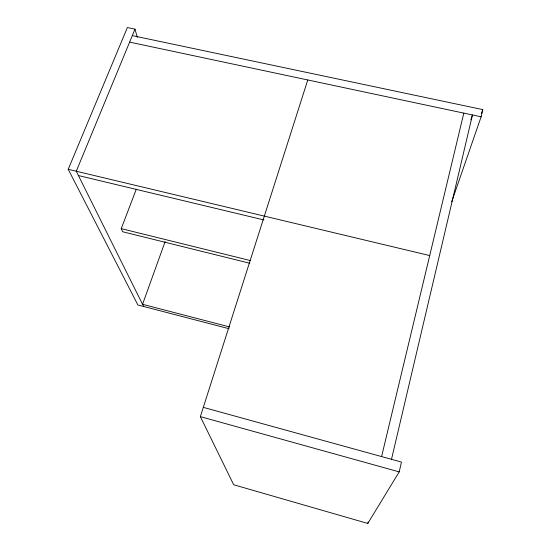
<?xml version="1.0" encoding="UTF-8"?>
<svg xmlns="http://www.w3.org/2000/svg" width="551" height="551" viewBox="0 0 551 551"><rect width="100%" height="100%" fill="white"/><g stroke="black" fill="none" stroke-linecap="round" stroke-linejoin="round"><path stroke-width="0.83" d="M307.775 79.964L200.35 416.632L233.693 484.756L367.786 523.45L399.2 471.89L401.465 462.069L203.305 407.361M451.668 201.824L481.126 116.798L482.786 109.608L132.316 35.608M391.506 459.32L472.455 114.952L470.85 119.849M367.786 523.45L368.144 521.955M381.588 456.579L463.818 113.12M481.388 113.664L482.786 109.608M165.142 241.565L142.551 304.297L229.677 326.963M249.665 263.22L122.666 231.757L121.241 228.637L136.276 189.282M229.058 328.727L137.888 304.972L68.214 169.315L127.384 27.55L134.988 29.148L76.272 171.237L143.632 306.466M129.623 42.117L481.126 116.798M68.214 169.315L429.711 255.568M78.414 175.549L263.888 219.932M121.241 228.637L250.533 260.602M200.35 416.632L399.2 471.89M134.988 29.148L137.323 37.42"/></g></svg>
